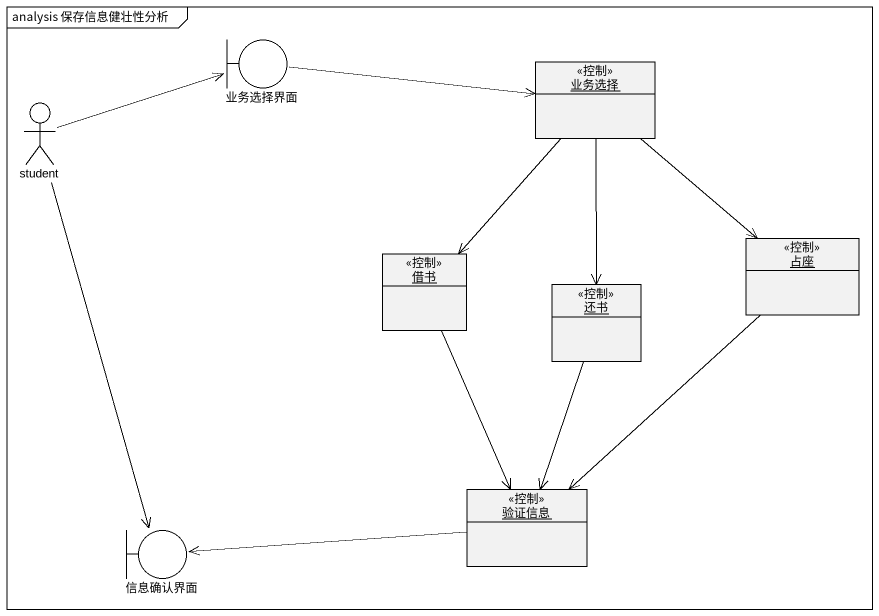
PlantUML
@startuml
mainframe analysis 保存信息健壮性分析
allowmixing
hide circle
hide empty members
boundary 业务选择界面
object 业务选择 <<控制>>
actor student
object 借书 <<控制>>
object 占座 <<控制>>
object 还书 <<控制>>
object 验证信息 <<控制>>
boundary 信息确认界面
业务选择界面 -right-> 业务选择
业务选择 --> 借书
业务选择 --> 占座
业务选择 --> 还书
student -right-> 业务选择界面
student --> 信息确认界面
借书 --> 验证信息
占座 --> 验证信息
还书 --> 验证信息
验证信息 -left-> 信息确认界面
@enduml
